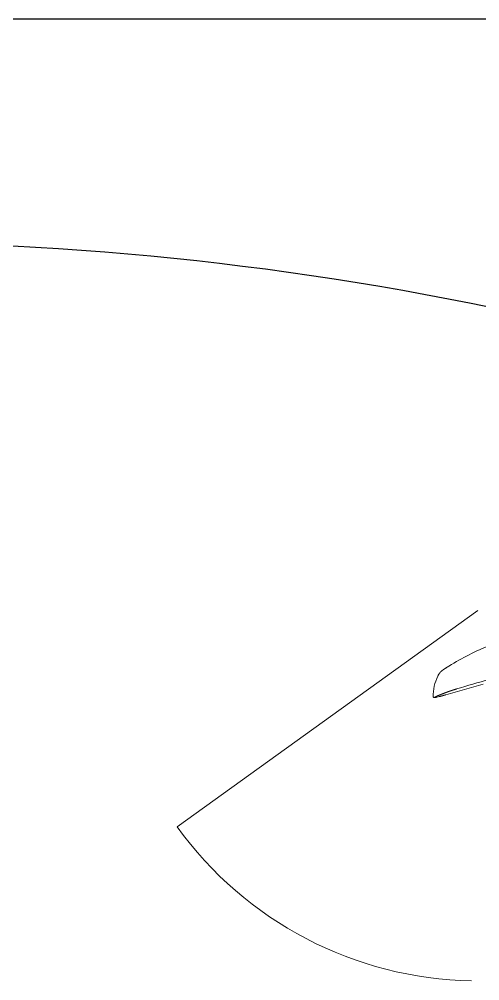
# Model space of a CAD drawing. Extents: x -2012 to 34975, y -1043 to 8321.
# Drawn here: x 17698.2 to 17834.8, y 2729 to 3014.2 of the extents above; entities that cross this region are included whole.
import ezdxf

# ---------------------------------------------------------------- set-up
doc = ezdxf.new("R2010")
doc.units = 0
doc.header["$LTSCALE"] = 25
doc.layers.get('0').update_dxf_attribs({"color": 9, "lineweight": 9})
doc.layers.add('04', color=9, linetype='Continuous', lineweight=9)
doc.layers.add('E-KABLO', color=7, linetype='Continuous', lineweight=30)

# ---------------------------------------------------------------- blocks, each defined once
blk = doc.blocks.new('p-araba-polo')
blk.add_line((1.2557, 0.8419), (1.8967, 1.7338))
at = {"flags": 128}
blk.add_lwpolyline([(1.5137, 0.9707), (1.5136, 0.9695), (1.5134, 0.9681)], dxfattribs=at)
at = {"extrusion": (0, 0, -1)}
blk.add_arc((-1.2557, 0.8419), 1.0984, 125.7081, 179.024, dxfattribs=at)
for points, degree in [([(1.4499, 0.9609), (1.4693, 0.9696), (1.4905, 0.9751), (1.5118, 0.9747)], 3), ([(1.5119, 0.9747), (1.5141, 0.9734), (1.5135, 0.972), (1.5137, 0.9707)], 3), ([(1.5126, 0.9702), (1.5125, 0.97), (1.5124, 0.9698), (1.5123, 0.9697), (1.5122, 0.9695), (1.5121, 0.9693), (1.5121, 0.9691), (1.512, 0.9689)], 7), ([(1.512, 0.9689), (1.5121, 0.9691), (1.5121, 0.9693), (1.5122, 0.9695), (1.5123, 0.9697), (1.5124, 0.9699), (1.5125, 0.97), (1.5126, 0.9702)], 7), ([(1.5126, 0.9702), (1.5129, 0.9708), (1.5132, 0.9712), (1.5134, 0.9714), (1.5136, 0.9714), (1.5137, 0.9712), (1.5137, 0.9707), (1.5136, 0.97)], 7), ([(1.4496, 0.9605), (1.4386, 0.9555), (1.4345, 0.9495), (1.4302, 0.9441), (1.4257, 0.9363), (1.4202, 0.9276)], 5), ([(1.45, 0.961), (1.4499, 0.9609), (1.4497, 0.9608), (1.4496, 0.9605)], 3), ([(1.4496, 0.9605), (1.4497, 0.9607), (1.4498, 0.9608), (1.4498, 0.9609), (1.4499, 0.9609), (1.45, 0.961)], 5), ([(1.5119, 0.9689), (1.5104, 0.9659), (1.5088, 0.9621), (1.5069, 0.9577), (1.505, 0.9529), (1.5031, 0.948), (1.5011, 0.9429), (1.4991, 0.9376)], 7), ([(1.5108, 0.9561), (1.5101, 0.9537), (1.5094, 0.9511), (1.5087, 0.9484), (1.5079, 0.9456), (1.5071, 0.9428), (1.5063, 0.9399), (1.5054, 0.9369)], 7), ([(1.5134, 0.9681), (1.5131, 0.9657), (1.5123, 0.9616), (1.5108, 0.9563)], 3), ([(1.5119, 0.9689), (1.5119, 0.9689), (1.5119, 0.9689), (1.512, 0.9689), (1.512, 0.9689), (1.512, 0.9689)], 5), ([(1.512, 0.9689), (1.512, 0.9689), (1.512, 0.9689), (1.512, 0.9689), (1.5119, 0.9689), (1.5119, 0.9689), (1.5119, 0.9689), (1.5119, 0.9689)], 7), ([(1.3581, 0.8058), (1.3759, 0.8479), (1.3959, 0.8891), (1.4202, 0.9276)], 3), ([(1.4202, 0.9276), (1.4202, 0.9277), (1.4203, 0.9277), (1.4203, 0.9278)], 3), ([(1.4203, 0.9278), (1.4203, 0.9278), (1.4202, 0.9277), (1.4202, 0.9277), (1.4202, 0.9277), (1.4202, 0.9276)], 5), ([(1.4295, 0.9406), (1.4295, 0.9407), (1.4296, 0.9408), (1.4297, 0.9409)], 3), ([(1.4296, 0.9409), (1.4296, 0.9408), (1.4295, 0.9407), (1.4295, 0.9406)], 3), ([(1.5054, 0.937), (1.4952, 0.9003), (1.4846, 0.8634), (1.474, 0.8265)], 3), ([(1.4882, 0.9052), (1.4901, 0.9113), (1.4914, 0.9158), (1.4931, 0.9211), (1.495, 0.9267), (1.4964, 0.9304), (1.4978, 0.9343), (1.4991, 0.9376)], 7), ([(1.4991, 0.9376), (1.499, 0.9372), (1.4986, 0.9368), (1.4981, 0.9366)], 3), ([(1.4984, 0.9396), (1.4984, 0.9396), (1.4984, 0.9396), (1.4984, 0.9396), (1.4984, 0.9396), (1.4984, 0.9396)], 5), ([(1.4988, 0.937), (1.4989, 0.9372), (1.499, 0.9374), (1.4991, 0.9376)], 3), ([(1.5054, 0.9369), (1.5055, 0.937), (1.5053, 0.9371), (1.5048, 0.9369)], 3), ([(1.4882, 0.9052), (1.4785, 0.8731), (1.4689, 0.8405), (1.4597, 0.8079)], 3), ([(1.4882, 0.9052), (1.4882, 0.9052), (1.4882, 0.9052), (1.4882, 0.9052)], 3), ([(1.4882, 0.9052), (1.4882, 0.9052), (1.4882, 0.9052), (1.4882, 0.9052)], 3)]:
    blk.add_open_spline(points, degree=degree)
for points, knots in [([(1.4494, 0.9597), (1.4494, 0.9597), (1.4494, 0.9597), (1.4494, 0.9597), (1.4494, 0.9597), (1.4494, 0.9597), (1.4494, 0.9597)], [0, 0, 0, 0, 1, 1, 1, 1.000001, 1.000001, 1.000001, 1.000001]), ([(1.4495, 0.9602), (1.4495, 0.9602), (1.4495, 0.9602), (1.4495, 0.9602), (1.4495, 0.9602), (1.4495, 0.9602), (1.4495, 0.9602)], [0, 0, 0, 0, 1, 1, 1, 1, 1, 1, 1]), ([(1.4495, 0.9599), (1.4495, 0.9599), (1.4495, 0.9599), (1.4495, 0.9599), (1.4495, 0.9599), (1.4495, 0.9599), (1.4495, 0.9599)], [0, 0, 0, 0, 1, 1, 1, 1.000001, 1.000001, 1.000001, 1.000001]), ([(1.4495, 0.9599), (1.4495, 0.9599), (1.4495, 0.9599), (1.4495, 0.9599), (1.4495, 0.9599), (1.4495, 0.9599), (1.4495, 0.9599)], [0, 0, 0, 0, 1, 1, 1, 1.000001, 1.000001, 1.000001, 1.000001]), ([(1.4495, 0.9603), (1.4495, 0.9603), (1.4495, 0.9603), (1.4495, 0.9603), (1.4495, 0.9603), (1.4495, 0.9603), (1.4495, 0.9603)], [0, 0, 0, 0, 1, 1, 1, 1, 1, 1, 1]), ([(1.4497, 0.9607), (1.4497, 0.9607), (1.4497, 0.9607), (1.4497, 0.9607), (1.4497, 0.9607), (1.4497, 0.9607), (1.4497, 0.9607)], [0, 0, 0, 0, 1, 1, 1, 1.000001, 1.000001, 1.000001, 1.000001])]:
    blk.add_open_spline(points, degree=3, knots=knots)

msp = doc.modelspace()

# ---------------------------------------------------------------- linework, layer by layer
at = {"layer": 'E-KABLO', "color": 6}
msp.add_line((18124.63, 3014.22), (17326.71, 3014.22), dxfattribs=at)
msp.add_arc((17648.34, 2012.78), 935.36, 76.55381, 103.44619, dxfattribs=at)

# ---------------------------------------------------------------- block references
at = {"layer": '04', "xscale": -100, "yscale": 100, "zscale": 100, "rotation": 90}
msp.add_blockref('p-araba-polo', (17918.43, 2964.35), dxfattribs=at)

doc.saveas('drawing.dxf')
